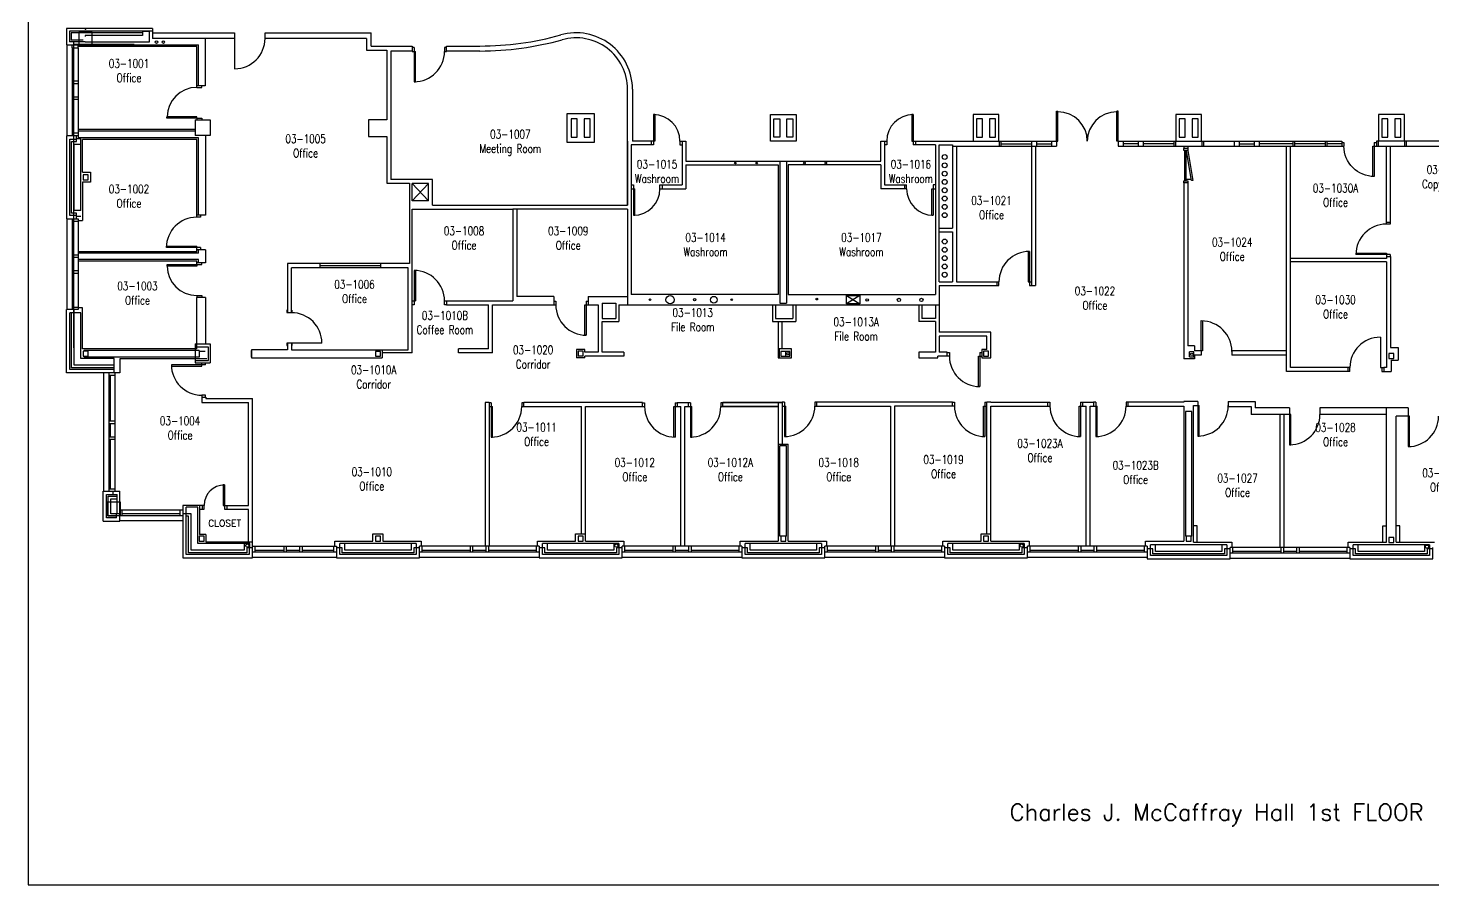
# Model space of a CAD drawing. Extents: x 11182 to 734459, y -1391328 to 152085.
# Drawn here: x 179247 to 221500, y -18416 to 7374 of the extents above; entities that cross this region are included whole.
import ezdxf
from ezdxf.enums import TextEntityAlignment as Align

# ---------------------------------------------------------------- set-up
doc = ezdxf.new("R2010")
doc.units = 0
doc.header["$LTSCALE"] = 500
doc.header["$MEASUREMENT"] = 0
doc.layers.add('0_Defpoints', color=106, linetype='CONTINUOUS', plot=False)
for name, color, linetype in [('0_Dim', 7, 'CONTINUOUS'), ('0_room_data', 7, 'CONTINUOUS'), ('1_Wall_Exist', 251, 'CONTINUOUS'), ('3_Text', 7, 'CONTINUOUS')]:
    doc.layers.add(name, color=color, linetype=linetype)
doc.styles.add('1_200', font='simplex.shx', dxfattribs={"width": 0.75, "height": 460})
doc.styles.add('NOTE', font='romans', dxfattribs={"height": 200})
doc.styles.get("Standard").update_dxf_attribs({"font": 'ROMANS', "height": 200})

# ---------------------------------------------------------------- blocks, each defined once
blk = doc.blocks.new('room_data')
at = {"layer": '3_Text', "style": '1_200', "width": 0.75}
for tag, p in [('ROOMNUM', (0, 0)), ('ROOMUSE', (0, -575))]:
    blk.add_attdef(tag, text='', height=345, dxfattribs=at).set_placement(p, align=Align.MIDDLE_CENTER)

msp = doc.modelspace()

# ---------------------------------------------------------------- linework, layer by layer
at = {"layer": '0_Defpoints'}
msp.add_lwpolyline([(179247, 29447), (179247, -18416), (253217, -18416), (253217, 29447)], close=True, dxfattribs=at)
at = {"layer": '1_Wall_Exist'}
for p, q in [((182986, 7366), (180406, 7366)), ((180406, 7366), (180406, 6866)), ((180496, 7278), (180496, 6956)), ((182986, 7278), (180496, 7278)), ((180546, 7228), (180546, 7006)), ((182686, 7228), (180546, 7228)), ((181176, 7243), (180776, 7243)), ((180776, 7243), (180776, 6843)), ((181176, 6843), (181176, 7243)), ((182686, 7268), (182686, 7153)), ((182886, 7268), (182686, 7268)), ((182886, 7268), (182886, 6953)), ((182986, 7366), (182986, 7064)), ((182986, 7234), (185459, 7234)), ((185459, 7234), (185459, 6149)), ((186373, 7064), (186373, 7234)), ((186373, 7234), (189570, 7234)), ((189570, 6834), (189570, 7234)), ((180406, 6866), (184370, 6866)), ((180426, 4133), (180426, 6866)), ((180966, 6956), (180496, 6956)), ((180901, 7006), (180546, 7006)), ((180576, 6780), (180576, 6868)), ((180576, 6778), (180751, 6778)), ((180576, 6778), (180576, 4133)), ((180626, -2254), (180626, 6970)), ((180626, 6890), (182441, 6890)), ((180751, 6780), (180751, 6868)), ((184320, 6816), (180751, 6816)), ((180751, 6778), (180751, 4070)), ((180776, 6843), (181176, 6843)), ((180966, 7153), (180966, 7118)), ((182686, 7153), (180966, 7153)), ((182886, 6953), (180966, 6953)), ((185459, 7064), (182986, 7064)), ((184320, 5589), (184320, 6816)), ((184370, 5639), (184370, 6866)), ((184570, 7064), (184570, 5639)), ((189428, 7064), (186373, 7064)), ((189428, 7064), (189428, 6705)), ((189570, 6834), (190794, 6834)), ((190794, 6834), (190794, 6672)), ((190857, 6787), (190794, 6787)), ((190857, 6787), (190857, 5757)), ((191834, 6787), (191772, 6787)), ((191772, 6787), (191772, 6672)), ((191834, 6834), (192839, 6834)), ((191834, 6672), (191834, 6834)), ((189428, 6705), (190041, 6705)), ((190041, 6705), (190041, 4609)), ((190161, 6684), (190161, 2815)), ((190794, 6684), (190161, 6684)), ((190794, 6672), (190897, 6672)), ((190897, 5757), (190897, 6672)), ((191772, 6672), (191834, 6672)), ((192839, 6684), (191834, 6684)), ((180751, 5774), (180576, 5774)), ((180751, 5699), (180576, 5699)), ((184570, 5639), (184320, 5639)), ((184320, 5589), (184470, 5589)), ((184470, 5589), (184470, 5639)), ((190857, 5757), (190897, 5757)), ((197275, 2044), (197275, 5532)), ((197425, 5532), (197425, 3970)), ((180751, 5299), (180576, 5299)), ((180751, 5224), (180576, 5224)), ((183420, 4661), (183420, 4705)), ((184320, 4703), (183420, 4703)), ((184320, 4661), (183420, 4661)), ((184320, 4661), (184320, 4705)), ((184320, 4659), (184320, 4609)), ((184320, 4659), (184470, 4659)), ((184470, 4659), (184470, 4609)), ((195451, 4795), (195451, 3945)), ((196282, 4795), (195451, 4795)), ((196282, 3945), (196282, 4795)), ((198093, 4770), (198053, 4770)), ((198053, 4770), (198053, 3855)), ((198093, 4770), (198093, 3970)), ((205832, 4770), (205832, 3970)), ((205872, 4770), (205832, 4770)), ((205872, 4770), (205872, 3855)), ((207668, 4770), (207668, 3970)), ((208449, 4770), (207668, 4770)), ((208449, 3970), (208449, 4770)), ((210176, 4870), (210220, 4870)), ((210177, 3970), (210177, 4870)), ((210220, 3970), (210220, 4870)), ((212035, 4870), (211991, 4870)), ((211992, 3970), (211992, 4870)), ((212035, 3970), (212035, 4870)), ((213764, 4770), (213764, 3970)), ((214545, 4770), (213764, 4770)), ((214545, 3970), (214545, 4770)), ((219860, 4770), (219860, 3970)), ((220641, 4770), (219860, 4770)), ((220641, 3970), (220641, 4770)), ((184270, 4320), (180751, 4320)), ((184270, 4270), (180751, 4270)), ((184270, 4609), (184270, 4136)), ((184270, 4609), (184726, 4609)), ((184726, 4609), (184726, 4136)), ((190041, 4609), (189485, 4609)), ((189485, 4609), (189485, 4114)), ((195759, 4645), (195584, 4645)), ((195584, 4645), (195584, 4095)), ((195759, 4095), (195759, 4645)), ((196149, 4645), (195974, 4645)), ((195974, 4645), (195974, 4095)), ((196149, 4095), (196149, 4645)), ((207951, 4645), (207776, 4645)), ((207776, 4645), (207776, 4095)), ((207951, 4095), (207951, 4645)), ((208341, 4645), (208166, 4645)), ((208166, 4645), (208166, 4095)), ((208341, 4095), (208341, 4645)), ((214047, 4645), (213872, 4645)), ((213872, 4645), (213872, 4095)), ((214047, 4095), (214047, 4645)), ((214437, 4645), (214262, 4645)), ((214262, 4645), (214262, 4095)), ((214437, 4095), (214437, 4645)), ((220143, 4645), (219968, 4645)), ((219968, 4645), (219968, 4095)), ((220143, 4095), (220143, 4645)), ((220533, 4645), (220358, 4645)), ((220358, 4645), (220358, 4095)), ((220533, 4095), (220533, 4645)), ((180751, 4133), (180406, 4133)), ((180406, 4133), (180406, 1633)), ((180506, 1733), (180506, 4033)), ((180506, 4033), (180706, 4033)), ((180556, 1808), (180556, 3958)), ((180556, 3958), (180706, 3958)), ((180751, 4208), (180576, 4208)), ((180631, 1883), (180631, 3883)), ((180631, 3883), (180831, 3883)), ((180706, 3958), (180706, 4133)), ((180706, 4050), (180831, 4050)), ((184370, 4070), (180751, 4070)), ((180831, 1883), (180831, 4050)), ((184320, 4020), (180881, 4020)), ((180881, 3033), (180881, 4020)), ((184726, 4136), (184270, 4136)), ((184320, 1681), (184320, 4020)), ((184370, 1744), (184370, 4070)), ((184586, 4136), (184586, 1744)), ((189485, 4114), (190041, 4114)), ((190041, 4114), (190041, 2708)), ((195451, 3945), (196282, 3945)), ((195584, 4095), (195759, 4095)), ((195974, 4095), (196149, 4095)), ((197275, 3970), (197275, 2040)), ((198053, 3855), (197390, 3855)), ((197390, 3855), (197390, -645)), ((198093, 3970), (197425, 3970)), ((197990, 3970), (197990, 3855)), ((198853, 3970), (199030, 3970)), ((198853, 3970), (198853, 3855)), ((198853, 3855), (198915, 3855)), ((198915, 3970), (198915, 2655)), ((199030, 3970), (199030, 3370)), ((204895, 3370), (204895, 3970)), ((204895, 3970), (205072, 3970)), ((205010, 3970), (205010, 2655)), ((205072, 3855), (205010, 3855)), ((205072, 3970), (205072, 3855)), ((205832, 3970), (210176, 3970)), ((206535, 3855), (205872, 3855)), ((205935, 3970), (205935, 3855)), ((206535, 3855), (206535, -645)), ((206650, 3855), (207051, 3855)), ((206650, -263), (206650, 3855)), ((207051, 3855), (207051, 1353)), ((207051, 3820), (210176, 3820)), ((207171, 3820), (207171, -263)), ((207776, 4095), (207951, 4095)), ((208166, 4095), (208341, 4095)), ((208458, 3970), (208458, 3820)), ((208508, 3970), (208508, 3820)), ((208508, 3895), (209426, 3895)), ((209426, 3970), (209426, -378)), ((209546, 3820), (209546, -378)), ((209576, 3970), (209576, 3820)), ((209576, 3895), (210026, 3895)), ((210026, 3970), (210026, 3819)), ((210176, 3970), (210176, 3820)), ((210177, 3970), (210221, 3970)), ((212035, 3970), (211991, 3970)), ((212036, 3970), (218761, 3970)), ((212036, 3970), (212036, 3820)), ((212036, 3820), (218823, 3820)), ((212186, 3970), (212186, 3820)), ((212636, 3895), (212186, 3895)), ((212636, 3970), (212636, 3820)), ((212786, 3970), (212786, 3820)), ((213705, 3895), (212786, 3895)), ((213705, 3970), (213705, 3820)), ((213755, 3970), (213755, 3820)), ((213872, 4095), (214047, 4095)), ((214004, 3820), (214004, 3752)), ((214124, 3820), (214124, 3690)), ((214262, 4095), (214437, 4095)), ((214554, 3970), (214554, 3820)), ((214604, 3970), (214604, 3820)), ((215522, 3970), (215522, 3820)), ((215672, 3970), (215672, 3820)), ((215672, 3895), (216122, 3895)), ((216122, 3970), (216122, 3820)), ((216272, 3970), (216272, 3820)), ((217292, 3895), (216272, 3895)), ((217099, -2960), (217099, 3820)), ((217219, -2840), (217219, 3820)), ((217292, 3970), (217292, 3820)), ((217342, 3970), (217342, 3820)), ((218256, 3895), (217342, 3895)), ((218256, 3970), (218256, 3820)), ((218306, 3970), (218306, 3820)), ((218761, 3895), (218306, 3895)), ((218761, 3970), (218761, 3820)), ((218761, 3935), (218823, 3935)), ((218823, 3935), (218823, 3820)), ((219698, 2905), (219698, 3820)), ((219698, 3820), (226329, 3820)), ((219738, 3935), (219738, 2905)), ((219738, 3935), (219801, 3935)), ((226737, 3970), (219801, 3970)), ((219801, 3970), (219801, 3820)), ((219851, 3970), (219851, 3820)), ((219968, 4095), (220143, 4095)), ((220100, 1473), (220100, 3820)), ((220220, 1535), (220220, 3820)), ((220358, 4095), (220533, 4095)), ((220650, 3970), (220650, 3820)), ((220700, 3970), (220700, 3820)), ((214124, 3752), (214004, 3752)), ((214009, 3690), (214009, 3752)), ((214124, 3690), (214009, 3690)), ((214026, 3690), (214026, 2775)), ((214067, 3690), (214067, 2775)), ((214085, 3683), (214124, 3690)), ((214244, 2782), (214085, 3683)), ((214124, 3690), (214283, 2789)), ((180881, 3033), (181126, 3033)), ((181051, 2958), (180901, 2958)), ((180901, 2958), (180901, 2808)), ((181051, 2808), (181051, 2958)), ((181126, 3033), (181126, 2733)), ((199030, 3370), (204895, 3370)), ((199030, 3255), (199030, 2540)), ((199030, 3255), (201812, 3255)), ((201812, 3370), (202112, 3370)), ((201812, 3255), (201812, -645)), ((201862, 3370), (201862, -906)), ((202062, 3370), (202062, -906)), ((202112, 3255), (202112, -645)), ((204895, 3255), (202112, 3255)), ((204895, 3255), (204895, 2540)), ((181126, 2733), (180881, 2733)), ((180881, 2733), (180881, 1583)), ((180901, 2808), (181051, 2808)), ((190041, 2708), (190720, 2708)), ((191414, 2815), (190161, 2815)), ((190720, 2708), (190720, 285)), ((191294, 2695), (190794, 2170)), ((190794, 2695), (191294, 2170)), ((190794, 2170), (190794, 2695)), ((191294, 2695), (190794, 2695)), ((191294, 2170), (191294, 2695)), ((191414, 2044), (191414, 2815)), ((197390, 2655), (197453, 2655)), ((197390, 2540), (197493, 2540)), ((197453, 2655), (197453, 1740)), ((197493, 1740), (197493, 2540)), ((198253, 2655), (198915, 2655)), ((198253, 2540), (198253, 2655)), ((198253, 2540), (199030, 2540)), ((198315, 2655), (198315, 2540)), ((205672, 2540), (204895, 2540)), ((205010, 2655), (205672, 2655)), ((205610, 2655), (205610, 2540)), ((205672, 2540), (205672, 2655)), ((206432, 2540), (206535, 2540)), ((206432, 1740), (206432, 2540)), ((206472, 2655), (206472, 1740)), ((206535, 2655), (206472, 2655)), ((214004, 2712), (214004, -2582)), ((214009, 2712), (214004, 2712)), ((214124, 2712), (214004, 2712)), ((214009, 2712), (214009, 2775)), ((214009, 2775), (214124, 2775)), ((214124, 2775), (214124, -2187)), ((214283, 2789), (214244, 2782)), ((219738, 2905), (219698, 2905)), ((191294, 2170), (190794, 2170)), ((180706, 1733), (180506, 1733)), ((180706, 1808), (180556, 1808)), ((180831, 1883), (180631, 1883)), ((180706, 1633), (180706, 1808)), ((180706, 1716), (180831, 1716)), ((184586, 1744), (184320, 1744)), ((184435, 1744), (184435, 1681)), ((190794, 1924), (193825, 1924)), ((190794, -2400), (190794, 1924)), ((191414, 2044), (197275, 2044)), ((191414, 2040), (197275, 2040)), ((193825, 1924), (193825, -836)), ((197275, 1920), (193825, 1920)), ((193945, 1924), (193945, -706)), ((197275, 1920), (197275, -956)), ((197453, 1740), (197493, 1740)), ((206432, 1740), (206472, 1740)), ((180406, 1633), (180751, 1633)), ((180426, -1100), (180426, 1633)), ((180576, 1633), (180576, -1100)), ((180576, 1558), (180751, 1558)), ((180751, 1633), (180751, -1100)), ((180751, 1583), (180881, 1583)), ((184435, 1681), (184320, 1681)), ((206650, 1353), (207051, 1353)), ((220100, 1535), (220220, 1535)), ((220215, 1473), (220100, 1473)), ((220215, 1535), (220215, 1473)), ((206650, 1238), (207051, 1238)), ((207051, 1238), (207051, -263)), ((180751, 541), (180576, 541)), ((180751, 466), (180576, 466)), ((180751, 654), (184320, 654)), ((184370, 604), (180751, 604)), ((183405, 766), (183405, 806)), ((183405, 806), (184320, 806)), ((184435, 766), (183405, 766)), ((184320, 654), (184320, 806)), ((184586, 704), (184320, 704)), ((184370, 604), (184370, 704)), ((184435, 766), (184435, 704)), ((184586, 704), (184586, 304)), ((209324, 652), (209324, -263)), ((209364, 652), (209324, 652)), ((209364, 652), (209364, -378)), ((220100, 441), (217219, 441)), ((219185, 598), (220100, 598)), ((220215, 558), (219185, 558)), ((220100, 598), (220100, 441)), ((220100, 495), (220220, 495)), ((220215, 558), (220215, 495)), ((220220, 495), (220220, -2236)), ((180751, 66), (180576, 66)), ((184370, 404), (180751, 404)), ((184320, 354), (180751, 354)), ((184320, 253), (183420, 253)), ((183420, 253), (183420, 209)), ((184320, 210), (183420, 210)), ((184320, 254), (184320, 354)), ((184586, 304), (184320, 304)), ((184320, 254), (184470, 254)), ((184320, 253), (184320, 209)), ((184370, 304), (184370, 404)), ((184470, 254), (184470, 304)), ((190720, 285), (187047, 285)), ((187047, 285), (187047, -1191)), ((190674, 161), (187170, 161)), ((187170, -1191), (187170, 161)), ((188031, 161), (188031, 285)), ((189860, 223), (188031, 223)), ((189860, 161), (189860, 285)), ((190674, -2309), (190674, 161)), ((190857, 79), (190857, -951)), ((190857, 79), (190897, 79)), ((190897, 79), (190897, -836)), ((220100, 339), (217219, 339)), ((220100, 339), (220100, -2840)), ((180751, -9), (180576, -9)), ((206650, -263), (207051, -263)), ((206650, -378), (208449, -378)), ((206650, -378), (206650, -1781)), ((207171, -263), (208449, -263)), ((208386, -263), (208386, -378)), ((208449, -378), (208449, -263)), ((209324, -263), (209426, -263)), ((209364, -378), (209546, -378)), ((184320, -676), (184320, -726)), ((184320, -676), (184470, -676)), ((184320, -726), (184471, -726)), ((184586, -736), (184320, -736)), ((184320, -2280), (184320, -736)), ((184470, -676), (184470, -726)), ((184586, -736), (184586, -2126)), ((190794, -836), (190897, -836)), ((191772, -836), (193825, -836)), ((191772, -951), (191772, -836)), ((191834, -836), (191834, -956)), ((195055, -706), (193945, -706)), ((195055, -706), (195055, -956)), ((195055, -841), (195118, -841)), ((195118, -841), (195118, -956)), ((196033, -841), (196095, -841)), ((196033, -841), (196033, -1871)), ((196095, -706), (196095, -956)), ((196095, -706), (197275, -706)), ((201812, -645), (197390, -645)), ((202112, -645), (206535, -645)), ((203861, -675), (204261, -925)), ((204261, -675), (203861, -925)), ((203861, -675), (204261, -675)), ((203861, -925), (203861, -675)), ((204261, -675), (204261, -925)), ((180751, -1100), (180406, -1100)), ((180406, -3000), (180406, -1100)), ((180831, -1200), (180506, -1200)), ((180506, -2900), (180506, -1200)), ((180556, -2850), (180556, -1200)), ((180576, -1025), (180751, -1025)), ((180631, -2775), (180631, -1100)), ((180881, -1050), (180751, -1050)), ((180831, -2575), (180831, -1200)), ((180881, -2280), (180881, -1050)), ((190857, -951), (190794, -951)), ((191834, -951), (191772, -951)), ((191834, -956), (193094, -956)), ((193094, -2280), (193094, -956)), ((193214, -956), (195118, -956)), ((193214, -2400), (193214, -956)), ((195993, -1871), (195993, -956)), ((195993, -956), (196395, -956)), ((196395, -956), (196395, -2381)), ((196515, -906), (196515, -1366)), ((196515, -906), (196925, -906)), ((196925, -906), (196925, -1366)), ((197015, -956), (197015, -1456)), ((197015, -956), (206650, -956)), ((201640, -956), (201640, -1456)), ((201730, -956), (201730, -1366)), ((201862, -906), (202062, -906)), ((202245, -956), (202245, -1366)), ((202335, -956), (202335, -1456)), ((202335, -956), (202335, -1456)), ((204261, -925), (203861, -925)), ((206035, -956), (206035, -1456)), ((206125, -956), (206125, -1366)), ((206535, -956), (206535, -1366)), ((196515, -1366), (196925, -1366)), ((196515, -1456), (197015, -1456)), ((196515, -2381), (196515, -1456)), ((201640, -1456), (202335, -1456)), ((201730, -1366), (202245, -1366)), ((201812, -1456), (201812, -2555)), ((201812, -1456), (201812, -2555)), ((201932, -2275), (201932, -1456)), ((206535, -1456), (206035, -1456)), ((206535, -1366), (206125, -1366)), ((206535, -1456), (206535, -2381)), ((214530, -2341), (214530, -1426)), ((214570, -1426), (214570, -2341)), ((187047, -2106), (187047, -2309)), ((187170, -2106), (187170, -2309)), ((196033, -1871), (195993, -1871)), ((208208, -1781), (206650, -1781)), ((206650, -1901), (206650, -2381)), ((208088, -1901), (206650, -1901)), ((208088, -2305), (208088, -1901)), ((208208, -2555), (208208, -1781)), ((219919, -1930), (219919, -2845)), ((184320, -2280), (180881, -2280)), ((181051, -2355), (180901, -2355)), ((180901, -2355), (180901, -2505)), ((180901, -2505), (181051, -2505)), ((184395, -2330), (180931, -2330)), ((180931, -2355), (180931, -2330)), ((180931, -2505), (180931, -2530)), ((184395, -2530), (180931, -2530)), ((181051, -2505), (181051, -2355)), ((184270, -2126), (184270, -2698)), ((184270, -2126), (184726, -2126)), ((184670, -2230), (184270, -2230)), ((184395, -2330), (184395, -2530)), ((184395, -2355), (184570, -2355)), ((184670, -2630), (184670, -2230)), ((184726, -2126), (184726, -2698)), ((187047, -2309), (185967, -2309)), ((185967, -2309), (185967, -2550)), ((185970, -2530), (185970, -2330)), ((187170, -2309), (190674, -2309)), ((189696, -2356), (189696, -2505)), ((189845, -2356), (189696, -2356)), ((189696, -2505), (189845, -2505)), ((189845, -2505), (189845, -2356)), ((189895, -2309), (189895, -2550)), ((190794, -2400), (189895, -2400)), ((193094, -2280), (192194, -2280)), ((192194, -2400), (192194, -2280)), ((193214, -2400), (192194, -2400)), ((195991, -2305), (195741, -2305)), ((195741, -2305), (195741, -2555)), ((195941, -2355), (195791, -2355)), ((195791, -2355), (195791, -2505)), ((195941, -2505), (195791, -2505)), ((195941, -2505), (195941, -2355)), ((195991, -2381), (195991, -2305)), ((196395, -2381), (195991, -2381)), ((195991, -2555), (195991, -2501)), ((197169, -2501), (195991, -2501)), ((197169, -2381), (196515, -2381)), ((197169, -2381), (197169, -2501)), ((201838, -2280), (201838, -2555)), ((202212, -2280), (201838, -2280)), ((201888, -2356), (201888, -2505)), ((202162, -2356), (201888, -2356)), ((201888, -2505), (202162, -2505)), ((202037, -2505), (202037, -2356)), ((202162, -2505), (202162, -2356)), ((202212, -2555), (202212, -2280)), ((206535, -2381), (206035, -2381)), ((206035, -2381), (206035, -2555)), ((206956, -2501), (206607, -2501)), ((206607, -2555), (206607, -2501)), ((206893, -2381), (206650, -2381)), ((206893, -2501), (206893, -2381)), ((206893, -2386), (206956, -2386)), ((206956, -2386), (206956, -2501)), ((207831, -3416), (207831, -2501)), ((207831, -2501), (207933, -2501)), ((207871, -2386), (207933, -2386)), ((207871, -2386), (207871, -3416)), ((208088, -2305), (207933, -2305)), ((207933, -2305), (207933, -2555)), ((207983, -2355), (207983, -2505)), ((208133, -2355), (207983, -2355)), ((207983, -2505), (208133, -2505)), ((208133, -2505), (208133, -2355)), ((214326, -2187), (214124, -2187)), ((214307, -2374), (214182, -2374)), ((214182, -2523), (214182, -2374)), ((214182, -2523), (214307, -2523)), ((214307, -2523), (214307, -2374)), ((214326, -2188), (214326, -2341)), ((214570, -2341), (214326, -2341)), ((214530, -2468), (214326, -2468)), ((214326, -2468), (214326, -2582)), ((214530, -2341), (214530, -2469)), ((217099, -2341), (215454, -2341)), ((215454, -2341), (215454, -2469)), ((217099, -2468), (215454, -2468)), ((220175, -2417), (220175, -2567)), ((220325, -2417), (220175, -2417)), ((220220, -2236), (220452, -2236)), ((220325, -2567), (220325, -2417)), ((220452, -2236), (220452, -2617)), ((181831, -2900), (180506, -2900)), ((181831, -2850), (180556, -2850)), ((181831, -2775), (180631, -2775)), ((181831, -2575), (180831, -2575)), ((181831, -3000), (181831, -2575)), ((182006, -2580), (182006, -3000)), ((184620, -2580), (182006, -2580)), ((184586, -2760), (183556, -2760)), ((183556, -2760), (183556, -2800)), ((183556, -2800), (184471, -2800)), ((184270, -2630), (184670, -2630)), ((184270, -2698), (184726, -2698)), ((184471, -2800), (184471, -2698)), ((184586, -2760), (184586, -2698)), ((185967, -2550), (189895, -2550)), ((195991, -2555), (195741, -2555)), ((201812, -2555), (202212, -2555)), ((206035, -2555), (206607, -2555)), ((207933, -2555), (208208, -2555)), ((214326, -2582), (214004, -2582)), ((218941, -2840), (217219, -2840)), ((218941, -2840), (218941, -2960)), ((219004, -2845), (218941, -2845)), ((219004, -2960), (219004, -2845)), ((219919, -2845), (220021, -2845)), ((219959, -2845), (219959, -2960)), ((220100, -2840), (220021, -2840)), ((220021, -2840), (220021, -2960)), ((220175, -2567), (220325, -2567)), ((220249, -2617), (220249, -2960)), ((220249, -2617), (220452, -2617)), ((182006, -3000), (180406, -3000)), ((181526, -6568), (181526, -3000)), ((181676, -3000), (181676, -6568)), ((181676, -3075), (181851, -3075)), ((181726, -4459), (181726, -3075)), ((181851, -3000), (181851, -6568)), ((219004, -2960), (217099, -2960)), ((219959, -2960), (220249, -2960)), ((184471, -3675), (184471, -3900)), ((184586, -3675), (184471, -3675)), ((184471, -3738), (184591, -3738)), ((184586, -3738), (184586, -3675)), ((184591, -3738), (184591, -3780)), ((184591, -3780), (186000, -3780)), ((186000, -8568), (186000, -3780)), ((207871, -3416), (207831, -3416)), ((184471, -3900), (185880, -3900)), ((185880, -6993), (185880, -3900)), ((193116, -3900), (192996, -3900)), ((192996, -3900), (192996, -8223)), ((193116, -3900), (193116, -8223)), ((193178, -3905), (193116, -3905)), ((193116, -4020), (193218, -4020)), ((193178, -3905), (193178, -4935)), ((193218, -4935), (193218, -4020)), ((194156, -3905), (194093, -3905)), ((194093, -3905), (194093, -4020)), ((194093, -4020), (195896, -4020)), ((197729, -3900), (194156, -3900)), ((194156, -4020), (194156, -3900)), ((195896, -7848), (195896, -4020)), ((196016, -8068), (196016, -4020)), ((196016, -4020), (197791, -4020)), ((197729, -4020), (197729, -3900)), ((197729, -3905), (197791, -3905)), ((197791, -3905), (197791, -4020)), ((198666, -4020), (198876, -4020)), ((198666, -4935), (198666, -4020)), ((198706, -3905), (198769, -3905)), ((198706, -3905), (198706, -4935)), ((198769, -3900), (199104, -3900)), ((198769, -3900), (198769, -4020)), ((198876, -8223), (198876, -4020)), ((198996, -8223), (198996, -4020)), ((198996, -4020), (199206, -4020)), ((199104, -3900), (199104, -4020)), ((199166, -3905), (199104, -3905)), ((199166, -3905), (199166, -4935)), ((199206, -4935), (199206, -4020)), ((200144, -3905), (200081, -3905)), ((200081, -3905), (200081, -4020)), ((200081, -4020), (201812, -4020)), ((200144, -3884), (201932, -3884)), ((200144, -3900), (201932, -3900)), ((200144, -4020), (200144, -3900)), ((200144, -4004), (201812, -4004)), ((201812, -3884), (201812, -8068)), ((201932, -3884), (201932, -5149)), ((201995, -3889), (201932, -3889)), ((201932, -4004), (202035, -4004)), ((201995, -3889), (201995, -4919)), ((202035, -4919), (202035, -4004)), ((202972, -3889), (202910, -3889)), ((202910, -3889), (202910, -4004)), ((202910, -4004), (205188, -4004)), ((207048, -3881), (202972, -3881)), ((202972, -4004), (202972, -3884)), ((205188, -4004), (205188, -8223)), ((205308, -4004), (205308, -8223)), ((207111, -4004), (205308, -4004)), ((207048, -4004), (207048, -3884)), ((207048, -3889), (207111, -3889)), ((207111, -3889), (207111, -4004)), ((207986, -4919), (207986, -4004)), ((207986, -4004), (208088, -4004)), ((208026, -3889), (208088, -3889)), ((208026, -3889), (208026, -4919)), ((208208, -3884), (208088, -3884)), ((208088, -7848), (208088, -3884)), ((208208, -3881), (209921, -3881)), ((208208, -8068), (208208, -4004)), ((208208, -4004), (209983, -4004)), ((209921, -4004), (209921, -3884)), ((209921, -3889), (209983, -3889)), ((209983, -3889), (209983, -4004)), ((210858, -4004), (211068, -4004)), ((210858, -4919), (210858, -4004)), ((210898, -3889), (210961, -3889)), ((210898, -3889), (210898, -4919)), ((210961, -3881), (211296, -3881)), ((210961, -3884), (210961, -4004)), ((211068, -8223), (211068, -4004)), ((211188, -8223), (211188, -4004)), ((211188, -4004), (211398, -4004)), ((211296, -3884), (211296, -4004)), ((211358, -3889), (211296, -3889)), ((211358, -3889), (211358, -4919)), ((211398, -4919), (211398, -4004)), ((212336, -3889), (212273, -3889)), ((212273, -3889), (212273, -4004)), ((212273, -4004), (214004, -4004)), ((214004, -3881), (212336, -3881)), ((212336, -4004), (212336, -3889)), ((214004, -3865), (214004, -3881)), ((214430, -3865), (214004, -3865)), ((214004, -4004), (214004, -8068)), ((214254, -4163), (214054, -4163)), ((214054, -4163), (214054, -7923)), ((214254, -7923), (214254, -4163)), ((214430, -3865), (214430, -4904)), ((214470, -4904), (214470, -3989)), ((215343, -3865), (215343, -4012)), ((215343, -3865), (216156, -3865)), ((215343, -4012), (216029, -4012)), ((216029, -4012), (216029, -4253)), ((216156, -3865), (216156, -4058)), ((217189, -4058), (216156, -4058)), ((217189, -4058), (217189, -5168)), ((220755, -4058), (218102, -4058)), ((218102, -4058), (218102, -4253)), ((220100, -8101), (220100, -4058)), ((220755, -4058), (220755, -5224)), ((181851, -4459), (181676, -4459)), ((181851, -4534), (181676, -4534)), ((181726, -4934), (181726, -4534)), ((217229, -4253), (216029, -4253)), ((216905, -8256), (216905, -4253)), ((217025, -8256), (217025, -4253)), ((217229, -5168), (217229, -4253)), ((220100, -4253), (218102, -4253)), ((220400, -8101), (220400, -4309)), ((220795, -4309), (220400, -4309)), ((220795, -5224), (220795, -4309)), ((181851, -4934), (181676, -4934)), ((181851, -5009), (181676, -5009)), ((181726, -6493), (181726, -5009)), ((193178, -4935), (193218, -4935)), ((198706, -4935), (198666, -4935)), ((199166, -4935), (199206, -4935)), ((201995, -4919), (202035, -4919)), ((208026, -4919), (207986, -4919)), ((210898, -4919), (210858, -4919)), ((211358, -4919), (211398, -4919)), ((214430, -4904), (214470, -4904)), ((201812, -5149), (202112, -5149)), ((202062, -5198), (201862, -5198)), ((201862, -7923), (201862, -5198)), ((202062, -7923), (202062, -5198)), ((202112, -8068), (202112, -5149)), ((217189, -5168), (217229, -5168)), ((220755, -5224), (220795, -5224)), ((181506, -7468), (181506, -6568)), ((181506, -6568), (182006, -6568)), ((181606, -7368), (181606, -6668)), ((181606, -6668), (181931, -6668)), ((181656, -7318), (181656, -6718)), ((181656, -6718), (181931, -6718)), ((181676, -6493), (181851, -6493)), ((181793, -6568), (181793, -6668)), ((181931, -7243), (181931, -6668)), ((182006, -7468), (182006, -6568)), ((185158, -6378), (185118, -6378)), ((185118, -6378), (185118, -6993)), ((185158, -6378), (185158, -7108)), ((182025, -6898), (181625, -6898)), ((181625, -6898), (181625, -7298)), ((181731, -7243), (181731, -6793)), ((181731, -6793), (181931, -6793)), ((182006, -7123), (183900, -7123)), ((182025, -7298), (182025, -6898)), ((182081, -7298), (182081, -7123)), ((183825, -7298), (183825, -7123)), ((183900, -6993), (183900, -8568)), ((184543, -6993), (183900, -6993)), ((184000, -8468), (184000, -7043)), ((184350, -7043), (184000, -7043)), ((184350, -8143), (184350, -7043)), ((184400, -6993), (184400, -7873)), ((184480, -7113), (184400, -7113)), ((184480, -6993), (184480, -7113)), ((184480, -7108), (184543, -7108)), ((184543, -7108), (184543, -6993)), ((185118, -6993), (185880, -6993)), ((185158, -7108), (185220, -7108)), ((185220, -6993), (185220, -7113)), ((185880, -7113), (185220, -7113)), ((185880, -8093), (185880, -7113)), ((181506, -7468), (182006, -7468)), ((181906, -7368), (181606, -7368)), ((181625, -7298), (183900, -7298)), ((181906, -7318), (181656, -7318)), ((182006, -7243), (181731, -7243)), ((181906, -7368), (181906, -7243)), ((182006, -7448), (183900, -7448)), ((183825, -7248), (182081, -7248)), ((184150, -7243), (183900, -7243)), ((184075, -7318), (184000, -7318)), ((184075, -8418), (184075, -7318)), ((184150, -8343), (184150, -7243)), ((214406, -7605), (214304, -7605)), ((214406, -8101), (214406, -7605)), ((219998, -8101), (219998, -7605)), ((219998, -7605), (220100, -7605)), ((220502, -7605), (220400, -7605)), ((220502, -8101), (220502, -7605)), ((184545, -7923), (184395, -7923)), ((184395, -7923), (184395, -8073)), ((184595, -7873), (184400, -7873)), ((184545, -8073), (184545, -7923)), ((184595, -7873), (184595, -8093)), ((189620, -8068), (189620, -7848)), ((189620, -7848), (189920, -7848)), ((189845, -7923), (189695, -7923)), ((189695, -7923), (189695, -8073)), ((189845, -8073), (189845, -7923)), ((189920, -7848), (189920, -8068)), ((195716, -8068), (195716, -7848)), ((195716, -7848), (196016, -7848)), ((195941, -7923), (195791, -7923)), ((195791, -7923), (195791, -8073)), ((195941, -8073), (195941, -7923)), ((202062, -7923), (201862, -7923)), ((201887, -7923), (201887, -8073)), ((202037, -8073), (202037, -7923)), ((207908, -8068), (207908, -7848)), ((207908, -7848), (208208, -7848)), ((208133, -7923), (207983, -7923)), ((207983, -7923), (207983, -8073)), ((208133, -8073), (208133, -7923)), ((214254, -7923), (214054, -7923)), ((214079, -7923), (214079, -8073)), ((214229, -8073), (214229, -7923)), ((220325, -7956), (220175, -7956)), ((220175, -7956), (220175, -8106)), ((220325, -8106), (220325, -7956)), ((185825, -8418), (184075, -8418)), ((185750, -8343), (184150, -8343)), ((185917, -8143), (184350, -8143)), ((184395, -8073), (184545, -8073)), ((184595, -8093), (186000, -8093)), ((185750, -8143), (185750, -8343)), ((185825, -8268), (185825, -8418)), ((186000, -8268), (185825, -8268)), ((185900, -8268), (185900, -8468)), ((185917, -8268), (185917, -8143)), ((186000, -8223), (188520, -8223)), ((188520, -8398), (186000, -8398)), ((186075, -8398), (186075, -8223)), ((186938, -8348), (186075, -8348)), ((186938, -8223), (186938, -8398)), ((187013, -8223), (187013, -8398)), ((187413, -8348), (187013, -8348)), ((187413, -8223), (187413, -8398)), ((187488, -8223), (187488, -8398)), ((188445, -8348), (187488, -8348)), ((188445, -8398), (188445, -8223)), ((188470, -8068), (189620, -8068)), ((188470, -8223), (188470, -8068)), ((188520, -8223), (188520, -8568)), ((188695, -8268), (188520, -8268)), ((188620, -8468), (188620, -8143)), ((190920, -8143), (188620, -8143)), ((188695, -8418), (188695, -8268)), ((190845, -8418), (188695, -8418)), ((188770, -8343), (188770, -8143)), ((190770, -8343), (188770, -8343)), ((189695, -8073), (189845, -8073)), ((189920, -8068), (191070, -8068)), ((190770, -8143), (190770, -8343)), ((190845, -8268), (190845, -8418)), ((191020, -8268), (190845, -8268)), ((190920, -8143), (190920, -8468)), ((191020, -8568), (191020, -8223)), ((194616, -8223), (191020, -8223)), ((194616, -8398), (191020, -8398)), ((191070, -8068), (191070, -8223)), ((191095, -8398), (191095, -8223)), ((192543, -8348), (191095, -8348)), ((192543, -8223), (192543, -8398)), ((192618, -8223), (192618, -8398)), ((193018, -8348), (192618, -8348)), ((193018, -8223), (193018, -8398)), ((193093, -8223), (193093, -8398)), ((194541, -8348), (193093, -8348)), ((194541, -8398), (194541, -8223)), ((194566, -8223), (194566, -8068)), ((194566, -8068), (195716, -8068)), ((194616, -8223), (194616, -8568)), ((194791, -8268), (194616, -8268)), ((194716, -8468), (194716, -8143)), ((197016, -8143), (194716, -8143)), ((194791, -8418), (194791, -8268)), ((196941, -8418), (194791, -8418)), ((194866, -8343), (194866, -8143)), ((196866, -8343), (194866, -8343)), ((195791, -8073), (195941, -8073)), ((196016, -8068), (197166, -8068)), ((196866, -8143), (196866, -8343)), ((196941, -8268), (196941, -8418)), ((197116, -8268), (196941, -8268)), ((197016, -8143), (197016, -8468)), ((197116, -8568), (197116, -8223)), ((200712, -8223), (197116, -8223)), ((200712, -8398), (197116, -8398)), ((197166, -8068), (197166, -8223)), ((197191, -8398), (197191, -8223)), ((198639, -8348), (197191, -8348)), ((198639, -8223), (198639, -8398)), ((198714, -8223), (198714, -8398)), ((199114, -8348), (198714, -8348)), ((199114, -8223), (199114, -8398)), ((199189, -8223), (199189, -8398)), ((200637, -8348), (199189, -8348)), ((200637, -8398), (200637, -8223)), ((200662, -8223), (200662, -8068)), ((200662, -8068), (201812, -8068)), ((200712, -8223), (200712, -8568)), ((200887, -8268), (200712, -8268)), ((200812, -8468), (200812, -8143)), ((203112, -8143), (200812, -8143)), ((200887, -8418), (200887, -8268)), ((203037, -8418), (200887, -8418)), ((200962, -8343), (200962, -8143)), ((202962, -8343), (200962, -8343)), ((201887, -8073), (202037, -8073)), ((202112, -8068), (203262, -8068)), ((202962, -8143), (202962, -8343)), ((203037, -8268), (203037, -8418)), ((203212, -8268), (203037, -8268)), ((203112, -8143), (203112, -8468)), ((203212, -8568), (203212, -8223)), ((206808, -8223), (203212, -8223)), ((206808, -8398), (203212, -8398)), ((203262, -8068), (203262, -8223)), ((203287, -8398), (203287, -8223)), ((204735, -8348), (203287, -8348)), ((204735, -8223), (204735, -8398)), ((204810, -8223), (204810, -8398)), ((205210, -8348), (204810, -8348)), ((205210, -8223), (205210, -8398)), ((205285, -8223), (205285, -8398)), ((206733, -8348), (205285, -8348)), ((206733, -8398), (206733, -8223)), ((206758, -8223), (206758, -8068)), ((206758, -8068), (207908, -8068)), ((206808, -8223), (206808, -8568)), ((206983, -8268), (206808, -8268)), ((206908, -8468), (206908, -8143)), ((209208, -8143), (206908, -8143)), ((206983, -8418), (206983, -8268)), ((209133, -8418), (206983, -8418)), ((207058, -8343), (207058, -8143)), ((209058, -8343), (207058, -8343)), ((207983, -8073), (208133, -8073)), ((208208, -8068), (209358, -8068)), ((209058, -8143), (209058, -8343)), ((209133, -8268), (209133, -8418)), ((209308, -8268), (209133, -8268)), ((209208, -8143), (209208, -8468)), ((212904, -8223), (209308, -8223)), ((209308, -8568), (209308, -8223)), ((212904, -8398), (209308, -8398)), ((209358, -8068), (209358, -8223)), ((209383, -8398), (209383, -8223)), ((210831, -8348), (209383, -8348)), ((210831, -8223), (210831, -8398)), ((210906, -8223), (210906, -8398)), ((211306, -8348), (210906, -8348)), ((211306, -8223), (211306, -8398)), ((211381, -8223), (211381, -8398)), ((212829, -8348), (211381, -8348)), ((212829, -8398), (212829, -8223)), ((212854, -8223), (212854, -8068)), ((212854, -8068), (214004, -8068)), ((212904, -8223), (212904, -8601)), ((213079, -8301), (212904, -8301)), ((213004, -8501), (213004, -8176)), ((215304, -8176), (213004, -8176)), ((213079, -8451), (213079, -8301)), ((215229, -8451), (213079, -8451)), ((213154, -8376), (213154, -8176)), ((215154, -8376), (213154, -8376)), ((214079, -8073), (214229, -8073)), ((214304, -8101), (215454, -8101)), ((215154, -8176), (215154, -8376)), ((215229, -8301), (215229, -8451)), ((215404, -8301), (215229, -8301)), ((215304, -8176), (215304, -8501)), ((219000, -8256), (215404, -8256)), ((215404, -8601), (215404, -8256)), ((219000, -8431), (215404, -8431)), ((215454, -8101), (215454, -8256)), ((215479, -8431), (215479, -8256)), ((216927, -8381), (215479, -8381)), ((216927, -8256), (216927, -8431)), ((217002, -8256), (217002, -8431)), ((217402, -8381), (217002, -8381)), ((217402, -8256), (217402, -8431)), ((217477, -8256), (217477, -8431)), ((218925, -8381), (217477, -8381)), ((218925, -8431), (218925, -8256)), ((218950, -8256), (218950, -8101)), ((218950, -8101), (220100, -8101)), ((219000, -8256), (219000, -8601)), ((219175, -8301), (219000, -8301)), ((219100, -8501), (219100, -8176)), ((221400, -8176), (219100, -8176)), ((219175, -8451), (219175, -8301)), ((221325, -8451), (219175, -8451)), ((219250, -8376), (219250, -8176)), ((221250, -8376), (219250, -8376)), ((220175, -8106), (220325, -8106)), ((220400, -8101), (221550, -8101)), ((221250, -8176), (221250, -8376)), ((221325, -8301), (221325, -8451)), ((221500, -8301), (221325, -8301)), ((221400, -8176), (221400, -8501)), ((221500, -8601), (221500, -8256)), ((183900, -8568), (186000, -8568)), ((185900, -8468), (184000, -8468)), ((186000, -8548), (188520, -8548)), ((188520, -8568), (191020, -8568)), ((190920, -8468), (188620, -8468)), ((191020, -8548), (194616, -8548)), ((194616, -8568), (197116, -8568)), ((197016, -8468), (194716, -8468)), ((197116, -8548), (200712, -8548)), ((200712, -8568), (203212, -8568)), ((203112, -8468), (200812, -8468)), ((203212, -8548), (206808, -8548)), ((206808, -8568), (209308, -8568)), ((209208, -8468), (206908, -8468)), ((209308, -8548), (212904, -8548)), ((212904, -8601), (215404, -8601)), ((215304, -8501), (213004, -8501)), ((215404, -8581), (219000, -8581)), ((219000, -8601), (221500, -8601)), ((221400, -8501), (219100, -8501))]:
    msp.add_line(p, q, dxfattribs=at)
for points in [[(201572, 4770), (202353, 4770), (202353, 3970), (201572, 3970)], [(201680, 4645), (201855, 4645), (201855, 4095), (201680, 4095)], [(202070, 4645), (202245, 4645), (202245, 4095), (202070, 4095)]]:
    msp.add_lwpolyline(points, close=True, dxfattribs=at)
for points in [[(187047, -1115), (187034, -1115), (187034, -1191), (187183, -1191)], [(187170, -1115), (187183, -1115), (187183, -1191)], [(188085, -2106), (187034, -2106), (187034, -2182), (187047, -2182)], [(187183, -2106), (187183, -2182), (187170, -2182)], [(214304, -8101), (214304, -3989), (214470, -3989)]]:
    msp.add_lwpolyline(points, dxfattribs=at)
for centre, radius in [((183109, 6952), 37.5), ((183317, 6952), 37.5), ((206816, 3493), 75), ((200519, 3313), 25), ((201161, 3313), 25), ((202599, 3313), 25), ((203241, 3313), 25), ((206816, 3243), 75), ((206816, 2993), 75), ((206816, 2743), 75), ((206816, 2493), 75), ((206816, 2243), 75), ((206816, 1993), 75), ((206816, 1743), 75), ((206816, 950), 75), ((206816, 700), 75), ((206816, 450), 75), ((206816, 200), 75), ((206816, -50), 75), ((197953, -802), 25), ((198556, -802), 125), ((199295, -802), 37.5), ((199871, -802), 100), ((200410, -802), 25), ((202969, -784), 25), ((204484, -810), 37.5), ((205440, -810), 50), ((206114, -810), 50), ((202102, -2427), 37.5), ((214248, -2445), 37.5), ((185844, -8203), 50), ((196941, -8203), 50), ((209133, -8202), 50), ((221325, -8235), 50)]:
    msp.add_circle(centre, radius, dxfattribs=at)
for centre, radius, start, end in [((195727, 5533), 1698, 359.9714, 105.6375), ((185459, 7064), 914, 270, 0), ((192839, 15834), 9000, 270, 285.6656), ((192839, 15846), 9162, 270, 285.645), ((195727, 5533), 1548, 359.9371, 105.6736), ((190857, 6672), 915, 270, 0), ((184320, 4703), 886, 90, 180), ((198053, 3970), 800, 0, 90), ((205872, 3970), 800, 90, 180), ((210220, 3970), 886, 0, 90), ((211992, 3970), 886, 90, 180), ((197453, 2540), 800, 270, 0), ((206472, 2540), 800, 180, 270), ((214124, 3739), 915, 266.3971, 276.9747), ((184320, 766), 915, 90, 180), ((220100, 558), 915, 90, 180), ((209364, -263), 915, 90, 180), ((184320, 210), 886, 180, 270), ((190857, -836), 915, 0, 90), ((187170, -2106), 914, 0, 90), ((196033, -956), 915, 180, 270), ((214539, -2356), 915, 0, 90), ((207871, -2501), 915, 180, 270), ((184471, -2760), 915, 180, 270), ((193178, -4020), 915, 270, 0), ((198706, -4020), 915, 180, 270), ((199166, -4020), 915, 270, 0), ((201995, -4004), 915, 270, 0), ((208026, -4004), 915, 180, 270), ((210898, -4004), 915, 180, 270), ((211358, -4004), 915, 270, 0), ((214430, -3989), 915, 270, 0), ((217189, -4253), 915, 270, 0), ((220755, -4309), 915, 270, 0), ((185158, -6993), 615, 90, 180)]:
    msp.add_arc(centre, radius, start, end, dxfattribs=at)
at = {"layer": '1_Wall_Exist', "extrusion": (0, 0, -1)}
msp.add_ellipse((219738, 3820), major_axis=(647, 647), ratio=1, start_param=2.356194, end_param=3.926991, dxfattribs=at)
at = {"layer": '1_Wall_Exist'}
msp.add_ellipse((219919, -2845), major_axis=(-647, -647), ratio=1, start_param=3.926991, end_param=5.497787, dxfattribs=at)
msp.add_point((180976, 7343), dxfattribs=at)

# ---------------------------------------------------------------- block references
at = {"layer": '0_room_data', "xscale": 0.75, "yscale": 0.75, "zscale": 0.75}
for p, values in [((182282, 6309), {'ROOMNUM': '03-1001', 'ROOMUSE': 'Office'}), ((193752, 4179), {'ROOMNUM': '03-1007', 'ROOMUSE': 'Meeting Room'}), ((187594, 4043), {'ROOMNUM': '03-1005', 'ROOMUSE': 'Office'}), ((198165, 3274), {'ROOMNUM': '03-1015', 'ROOMUSE': 'Washroom'}), ((205800, 3274), {'ROOMNUM': '03-1016', 'ROOMUSE': 'Washroom'}), ((221920, 3113), {'ROOMNUM': '03-1031', 'ROOMUSE': 'Copy Room'}), ((182282, 2530), {'ROOMNUM': '03-1002', 'ROOMUSE': 'Office'}), ((218571, 2559), {'ROOMNUM': '03-1030A', 'ROOMUSE': 'Office'}), ((208223, 2183), {'ROOMNUM': '03-1021', 'ROOMUSE': 'Office'}), ((192359, 1269), {'ROOMNUM': '03-1008', 'ROOMUSE': 'Office'}), ((195493, 1267), {'ROOMNUM': '03-1009', 'ROOMUSE': 'Office'}), ((199624, 1072), {'ROOMNUM': '03-1014', 'ROOMUSE': 'Washroom'}), ((204311, 1072), {'ROOMNUM': '03-1017', 'ROOMUSE': 'Washroom'}), ((215463, 930), {'ROOMNUM': '03-1024', 'ROOMUSE': 'Office'}), ((182536, -389), {'ROOMNUM': '03-1003', 'ROOMUSE': 'Office'}), ((189064, -339), {'ROOMNUM': '03-1006', 'ROOMUSE': 'Office'}), ((211336, -539), {'ROOMNUM': '03-1022', 'ROOMUSE': 'Office'}), ((218571, -803), {'ROOMNUM': '03-1030', 'ROOMUSE': 'Office'}), ((191785, -1274), {'ROOMNUM': '03-1010B', 'ROOMUSE': 'Coffee Room'}), ((199238, -1191), {'ROOMNUM': '03-1013', 'ROOMUSE': 'File Room'}), ((204155, -1470), {'ROOMNUM': '03-1013A', 'ROOMUSE': 'File Room'}), ((194437, -2312), {'ROOMNUM': '03-1020', 'ROOMUSE': 'Corridor'}), ((189642, -2914), {'ROOMNUM': '03-1010A', 'ROOMUSE': 'Corridor'}), ((183818, -4448), {'ROOMNUM': '03-1004', 'ROOMUSE': 'Office'}), ((194542, -4641), {'ROOMNUM': '03-1011', 'ROOMUSE': 'Office'}), ((218571, -4647), {'ROOMNUM': '03-1028', 'ROOMUSE': 'Office'}), ((209681, -5126), {'ROOMNUM': '03-1023A', 'ROOMUSE': 'Office'}), ((206782, -5614), {'ROOMNUM': '03-1019', 'ROOMUSE': 'Office'}), ((189586, -5980), {'ROOMNUM': '03-1010', 'ROOMUSE': 'Office'}), ((197496, -5700), {'ROOMNUM': '03-1012', 'ROOMUSE': 'Office'}), ((200370, -5700), {'ROOMNUM': '03-1012A', 'ROOMUSE': 'Office'}), ((203629, -5700), {'ROOMNUM': '03-1018', 'ROOMUSE': 'Office'}), ((212560, -5786), {'ROOMNUM': '03-1023B', 'ROOMUSE': 'Office'}), ((221787, -6015), {'ROOMNUM': '03-1034', 'ROOMUSE': 'Office'}), ((215624, -6173), {'ROOMNUM': '03-1027', 'ROOMUSE': 'Office'})]:
    msp.add_blockref('room_data', p, dxfattribs=at).add_auto_attribs(values)

# ---------------------------------------------------------------- texts
at = {"layer": '0_Dim'}
msp.add_text('Charles J. McCaffray Hall 1st FLOOR', height=500, rotation=0, dxfattribs=at).set_placement((208772, -16477))
at = {"layer": '1_Wall_Exist', "style": 'NOTE'}
msp.add_text('CLOSET', height=200, dxfattribs=at).set_placement((184664, -7631))

doc.saveas('drawing.dxf')
